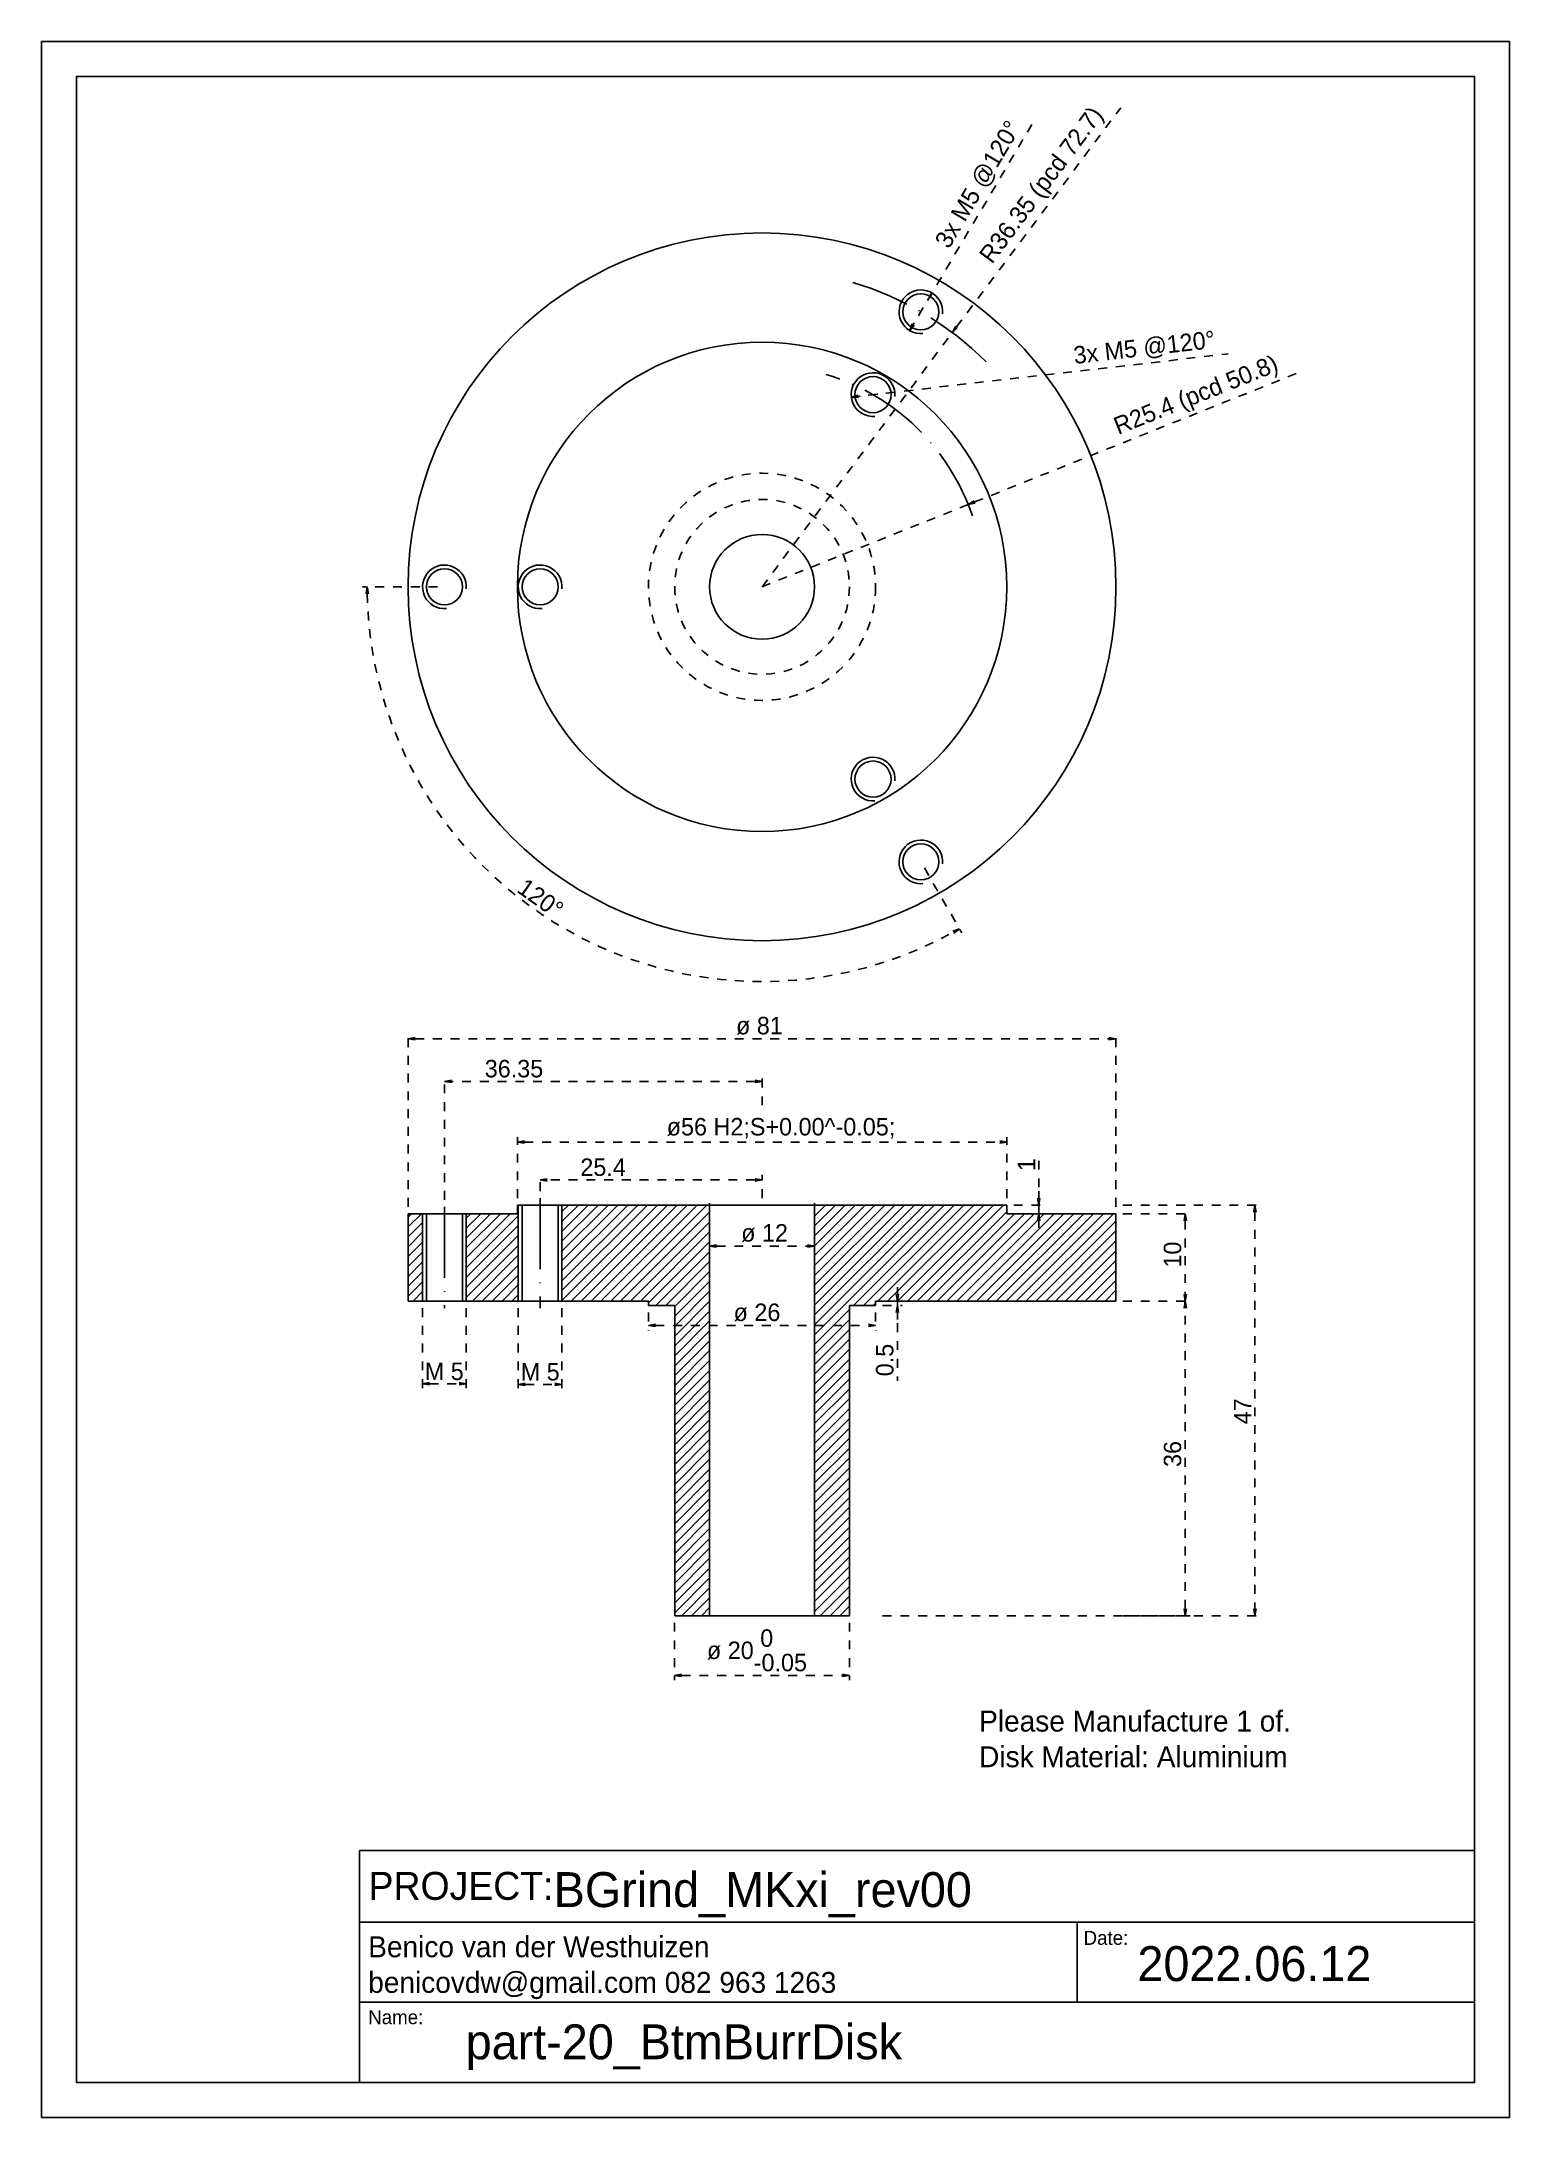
# Model space of a CAD drawing. Header units: millimetres. Extents: x 0 to 168, y 0 to 238.
import ezdxf

# ---------------------------------------------------------------- set-up
doc = ezdxf.new("R2010")
doc.units = ezdxf.units.MM
doc.linetypes.add('DASHDOT', pattern=[11.176, 8.128, -1.524, 0, -1.524])
doc.linetypes.add('DOT', pattern=[2.032, 1.016, -1.016])
for name, color, linetype in [('Axis', 5, 'DASHDOT'), ('Dimension', 5, 'DOT'), ('Hatch', 5, 'Continuous'), ('Outline', 7, 'Continuous')]:
    doc.layers.add(name, color=color, linetype=linetype)
doc.styles.add('VCDSTYLE10', font='Sans Serif.ttf')
doc.dimstyles.new('VCDDIMSTYLE01', dxfattribs={"dimtxt": 2, "dimasz": 0.8, "dimexe": 0.56, "dimexo": 0.8, "dimgap": 0.4, "dimtad": 1, "dimdsep": 46, "dimtxsty": 'VCDSTYLE10', "dimblk1": 'OPEN', "dimblk2": 'OPEN', "dimsah": 1, "dimcen": 0.09, "dimazin": 2, "dimtfac": 1, "dimtdec": 4, "dimtmove": 0, "dimatfit": 0, "dimfxl": 1, "dimtolj": 1, "dimtzin": 0, "dimarcsym": 0})

# ---------------------------------------------------------------- blocks, each defined once
blk = doc.blocks.new('_Open')
at = {"color": 0, "linetype": 'ByBlock', "lineweight": -2}
for p, q in [((-1, 0.166667), (0, 0)), ((-1, -0.166667), (0, 0)), ((0, 0), (-1, 0))]:
    blk.add_line(p, q, dxfattribs=at)
blk = doc.blocks.new('*D1')
at = {"layer": 'Defpoints', "color": 0}
for p in [(57.06, 107.31), (57.06, 105.23), (82.46, 104.43)]:
    blk.add_point(p, dxfattribs=at)
at = {"layer": 'Dimension', "color": 0, "lineweight": -2}
for p, q in [((57.06, 106.03), (57.06, 107.87)), ((81.66, 107.31), (57.86, 107.31)), ((82.46, 105.23), (82.46, 107.87))]:
    blk.add_line(p, q, dxfattribs=at)
at = {"layer": 'Dimension', "color": 0, "lineweight": -2, "xscale": 0.8, "yscale": 0.8, "zscale": 0.8, "rotation": 180}
blk.add_blockref('_Open', (57.06, 107.31), dxfattribs=at)
at = {"layer": 'Dimension', "color": 0, "lineweight": -2, "xscale": 0.8, "yscale": 0.8, "zscale": 0.8}
blk.add_blockref('_Open', (82.46, 107.31), dxfattribs=at)
at = {"layer": 'Dimension', "color": 0, "insert": (64.27, 108.75), "char_height": 2, "attachment_point": 5, "style": 'VCDSTYLE10'}
blk.add_mtext('\\A1;25.4', dxfattribs=at)
blk = doc.blocks.new('*D3')
at = {"layer": 'Defpoints', "color": 0}
for p in [(97.64, 197.47), (92.68, 196.9)]:
    blk.add_point(p, dxfattribs=at)
at = {"layer": 'Dimension', "color": 0, "lineweight": -2}
for p, q in [((92.68, 196.9), (135.8, 201.85)), ((97.64, 197.47), (92.68, 196.9))]:
    blk.add_line(p, q, dxfattribs=at)
at = {"layer": 'Dimension', "color": 0, "lineweight": -2, "xscale": 0.8, "yscale": 0.8, "zscale": 0.8, "rotation": 186.5456324667587}
blk.add_blockref('_Open', (92.68, 196.9), dxfattribs=at)
at = {"layer": 'Dimension', "color": 0, "insert": (126.22, 202.41), "char_height": 2, "attachment_point": 5, "rotation": 6.5456, "style": 'VCDSTYLE10'}
blk.add_mtext('\\A1;3x M5 @120°', dxfattribs=at)
blk = doc.blocks.new('*D4')
at = {"layer": 'Defpoints', "color": 0}
for p in [(106.05, 184.6), (82.46, 175.19)]:
    blk.add_point(p, dxfattribs=at)
at = {"layer": 'Dimension', "color": 0, "lineweight": -2}
for p, q in [((106.79, 184.9), (143.66, 199.62)), ((82.46, 175.19), (106.05, 184.6))]:
    blk.add_line(p, q, dxfattribs=at)
at = {"layer": 'Dimension', "color": 0, "lineweight": -2, "xscale": 0.8, "yscale": 0.8, "zscale": 0.8, "rotation": 201.7642331317823}
blk.add_blockref('_Open', (106.05, 184.6), dxfattribs=at)
at = {"layer": 'Dimension', "color": 0, "insert": (132.21, 196.91), "char_height": 2, "attachment_point": 5, "rotation": 21.7642, "style": 'VCDSTYLE10'}
blk.add_mtext('\\A1;R25.4 (pcd 50.8)', dxfattribs=at)
blk = doc.blocks.new('*D5')
at = {"layer": 'Defpoints', "color": 0}
for p in [(104.25, 204.29), (82.46, 175.19)]:
    blk.add_point(p, dxfattribs=at)
at = {"layer": 'Dimension', "color": 0, "lineweight": -2}
for p, q in [((104.73, 204.93), (123.51, 230.02)), ((82.46, 175.19), (104.25, 204.29))]:
    blk.add_line(p, q, dxfattribs=at)
at = {"layer": 'Dimension', "color": 0, "lineweight": -2, "xscale": 0.8, "yscale": 0.8, "zscale": 0.8, "rotation": 233.1794823087721}
blk.add_blockref('_Open', (104.25, 204.29), dxfattribs=at)
at = {"layer": 'Dimension', "color": 0, "insert": (114.63, 221.03), "char_height": 2, "attachment_point": 5, "rotation": 53.1795, "style": 'VCDSTYLE10'}
blk.add_mtext('\\A1;R36.35 (pcd 72.7)', dxfattribs=at)
blk = doc.blocks.new('*D6')
at = {"layer": 'Defpoints', "color": 0}
for p in [(101.91, 208.82), (99.36, 204.52)]:
    blk.add_point(p, dxfattribs=at)
at = {"layer": 'Dimension', "color": 0, "lineweight": -2}
for p, q in [((99.36, 204.52), (113.56, 228.47)), ((101.91, 208.82), (99.36, 204.52))]:
    blk.add_line(p, q, dxfattribs=at)
at = {"layer": 'Dimension', "color": 0, "lineweight": -2, "xscale": 0.8, "yscale": 0.8, "zscale": 0.8, "rotation": 239.3471188918412}
blk.add_blockref('_Open', (99.36, 204.52), dxfattribs=at)
at = {"layer": 'Dimension', "color": 0, "insert": (107.31, 221.18), "char_height": 2, "attachment_point": 5, "rotation": 59.3471, "style": 'VCDSTYLE10'}
blk.add_mtext('\\A1;3x M5 @120°', dxfattribs=at)
blk = doc.blocks.new('$AttrValue BenicoPriv')
at = {"style": 'VCDSTYLE10'}
blk.add_text('BGrind_MKxi_rev00', height=4, dxfattribs=at).set_placement((0, 0))
blk = doc.blocks.new('$AttrValue BenicoPriv(1)')
at = {"style": 'VCDSTYLE10'}
blk.add_text('2022.06.12', height=4, dxfattribs=at).set_placement((0, 0))
blk = doc.blocks.new('$AttrValue BenicoPriv(2)')
at = {"style": 'VCDSTYLE10'}
blk.add_text('part-20_BtmBurrDisk', height=4, dxfattribs=at).set_placement((0, 0))
blk = doc.blocks.new('*D10')
at = {"layer": 'Defpoints', "color": 0}
for p in [(110.46, 111.64), (54.46, 104.43), (110.46, 104.43)]:
    blk.add_point(p, dxfattribs=at)
at = {"layer": 'Dimension', "color": 0, "lineweight": -2}
for p, q in [((54.46, 105.23), (54.46, 112.2)), ((110.46, 105.23), (110.46, 112.2)), ((55.26, 111.64), (109.66, 111.64))]:
    blk.add_line(p, q, dxfattribs=at)
at = {"layer": 'Dimension', "color": 0, "lineweight": -2, "xscale": 0.8, "yscale": 0.8, "zscale": 0.8, "rotation": 180}
blk.add_blockref('_Open', (54.46, 111.64), dxfattribs=at)
at = {"layer": 'Dimension', "color": 0, "lineweight": -2, "xscale": 0.8, "yscale": 0.8, "zscale": 0.8}
blk.add_blockref('_Open', (110.46, 111.64), dxfattribs=at)
at = {"layer": 'Dimension', "color": 0, "insert": (84.63, 113.21), "char_height": 2, "attachment_point": 5, "style": 'VCDSTYLE10'}
blk.add_mtext('\\A1;ø56 {H2;S+0.00^ -0.05;}', dxfattribs=at)
blk = doc.blocks.new('*D11')
at = {"layer": 'Defpoints', "color": 0}
for p in [(46.11, 118.59), (82.46, 115.05), (46.11, 104.23)]:
    blk.add_point(p, dxfattribs=at)
at = {"layer": 'Dimension', "color": 0, "lineweight": -2}
for p, q in [((46.11, 105.03), (46.11, 119.15)), ((82.46, 115.85), (82.46, 119.15)), ((81.66, 118.59), (46.91, 118.59))]:
    blk.add_line(p, q, dxfattribs=at)
at = {"layer": 'Dimension', "color": 0, "lineweight": -2, "xscale": 0.8, "yscale": 0.8, "zscale": 0.8, "rotation": 180}
blk.add_blockref('_Open', (46.11, 118.59), dxfattribs=at)
at = {"layer": 'Dimension', "color": 0, "lineweight": -2, "xscale": 0.8, "yscale": 0.8, "zscale": 0.8}
blk.add_blockref('_Open', (82.46, 118.59), dxfattribs=at)
at = {"layer": 'Dimension', "color": 0, "insert": (54.07, 120.03), "char_height": 2, "attachment_point": 5, "style": 'VCDSTYLE10'}
blk.add_mtext('\\A1;36.35', dxfattribs=at)
blk = doc.blocks.new('*D12')
at = {"layer": 'Defpoints', "color": 0}
for p in [(122.96, 123.46), (41.96, 103.43), (122.96, 103.43)]:
    blk.add_point(p, dxfattribs=at)
at = {"layer": 'Dimension', "color": 0, "lineweight": -2}
for p, q in [((41.96, 104.23), (41.96, 124.02)), ((122.96, 104.23), (122.96, 124.02)), ((42.76, 123.46), (122.16, 123.46))]:
    blk.add_line(p, q, dxfattribs=at)
at = {"layer": 'Dimension', "color": 0, "lineweight": -2, "xscale": 0.8, "yscale": 0.8, "zscale": 0.8, "rotation": 180}
blk.add_blockref('_Open', (41.96, 123.46), dxfattribs=at)
at = {"layer": 'Dimension', "color": 0, "lineweight": -2, "xscale": 0.8, "yscale": 0.8, "zscale": 0.8}
blk.add_blockref('_Open', (122.96, 123.46), dxfattribs=at)
at = {"layer": 'Dimension', "color": 0, "insert": (82.16, 124.94), "char_height": 2, "attachment_point": 5, "style": 'VCDSTYLE10'}
blk.add_mtext('\\A1;ø 81', dxfattribs=at)
blk = doc.blocks.new('*D13')
at = {"layer": 'Defpoints', "color": 0}
for p in [(54.56, 93.43), (59.56, 93.43), (59.56, 83.91)]:
    blk.add_point(p, dxfattribs=at)
at = {"layer": 'Dimension', "color": 0, "lineweight": -2}
for p, q in [((54.56, 92.63), (54.56, 83.35)), ((59.56, 92.63), (59.56, 83.35)), ((55.36, 83.91), (58.76, 83.91))]:
    blk.add_line(p, q, dxfattribs=at)
at = {"layer": 'Dimension', "color": 0, "lineweight": -2, "xscale": 0.8, "yscale": 0.8, "zscale": 0.8, "rotation": 180}
blk.add_blockref('_Open', (54.56, 83.91), dxfattribs=at)
at = {"layer": 'Dimension', "color": 0, "lineweight": -2, "xscale": 0.8, "yscale": 0.8, "zscale": 0.8}
blk.add_blockref('_Open', (59.56, 83.91), dxfattribs=at)
at = {"layer": 'Dimension', "color": 0, "insert": (57.07, 85.33), "char_height": 2, "attachment_point": 5, "style": 'VCDSTYLE10'}
blk.add_mtext('\\A1;M 5', dxfattribs=at)
blk = doc.blocks.new('*D14')
at = {"layer": 'Defpoints', "color": 0}
for p in [(43.61, 93.43), (48.61, 93.43), (48.61, 83.97)]:
    blk.add_point(p, dxfattribs=at)
at = {"layer": 'Dimension', "color": 0, "lineweight": -2}
for p, q in [((43.61, 92.63), (43.61, 83.41)), ((48.61, 92.63), (48.61, 83.41)), ((44.41, 83.97), (47.81, 83.97))]:
    blk.add_line(p, q, dxfattribs=at)
at = {"layer": 'Dimension', "color": 0, "lineweight": -2, "xscale": 0.8, "yscale": 0.8, "zscale": 0.8, "rotation": 180}
blk.add_blockref('_Open', (43.61, 83.97), dxfattribs=at)
at = {"layer": 'Dimension', "color": 0, "lineweight": -2, "xscale": 0.8, "yscale": 0.8, "zscale": 0.8}
blk.add_blockref('_Open', (48.61, 83.97), dxfattribs=at)
at = {"layer": 'Dimension', "color": 0, "insert": (46.09, 85.39), "char_height": 2, "attachment_point": 5, "style": 'VCDSTYLE10'}
blk.add_mtext('\\A1;M 5', dxfattribs=at)
blk = doc.blocks.new('*D15')
at = {"layer": 'Defpoints', "color": 0}
for p in [(122.96, 104.43), (122.96, 57.43), (138.86, 57.43)]:
    blk.add_point(p, dxfattribs=at)
at = {"layer": 'Dimension', "color": 0, "lineweight": -2}
for p, q in [((123.76, 104.43), (139.42, 104.43)), ((138.86, 103.63), (138.86, 58.23)), ((123.76, 57.43), (139.42, 57.43))]:
    blk.add_line(p, q, dxfattribs=at)
at = {"layer": 'Dimension', "color": 0, "lineweight": -2, "xscale": 0.8, "yscale": 0.8, "zscale": 0.8}
for p, rotation in [((138.86, 104.43), 90), ((138.86, 57.43), 270)]:
    blk.add_blockref('_Open', p, dxfattribs=dict(at, rotation=rotation))
at = {"layer": 'Dimension', "color": 0, "insert": (137.46, 80.82), "char_height": 2, "attachment_point": 5, "rotation": 90, "style": 'VCDSTYLE10'}
blk.add_mtext('\\A1;47', dxfattribs=at)
blk = doc.blocks.new('*D16')
at = {"layer": 'Defpoints', "color": 0}
for p in [(110.46, 104.43), (110.46, 103.43), (114.12, 104.43)]:
    blk.add_point(p, dxfattribs=at)
at = {"layer": 'Dimension', "color": 0, "lineweight": -2}
for p, q in [((114.12, 104.43), (114.12, 110.05)), ((114.12, 105.23), (114.12, 106.03)), ((111.26, 104.43), (114.68, 104.43)), ((111.26, 103.43), (114.68, 103.43)), ((114.12, 103.43), (114.12, 104.43)), ((114.12, 102.63), (114.12, 101.83))]:
    blk.add_line(p, q, dxfattribs=at)
at = {"layer": 'Dimension', "color": 0, "lineweight": -2, "xscale": 0.8, "yscale": 0.8, "zscale": 0.8}
for p, rotation in [((114.12, 104.43), 270), ((114.12, 103.43), 90)]:
    blk.add_blockref('_Open', p, dxfattribs=dict(at, rotation=rotation))
at = {"layer": 'Dimension', "color": 0, "insert": (112.72, 109.06), "char_height": 2, "attachment_point": 5, "rotation": 90, "style": 'VCDSTYLE10'}
blk.add_mtext('\\A1;1', dxfattribs=at)
blk = doc.blocks.new('*D17')
at = {"layer": 'Defpoints', "color": 0}
for p in [(72.46, 57.43), (92.46, 57.43), (92.46, 50.6)]:
    blk.add_point(p, dxfattribs=at)
at = {"layer": 'Dimension', "color": 0, "lineweight": -2}
for p, q in [((72.46, 56.63), (72.46, 50.04)), ((92.46, 56.63), (92.46, 50.04)), ((73.26, 50.6), (91.66, 50.6))]:
    blk.add_line(p, q, dxfattribs=at)
at = {"layer": 'Dimension', "color": 0, "lineweight": -2, "xscale": 0.8, "yscale": 0.8, "zscale": 0.8, "rotation": 180}
blk.add_blockref('_Open', (72.46, 50.6), dxfattribs=at)
at = {"layer": 'Dimension', "color": 0, "lineweight": -2, "xscale": 0.8, "yscale": 0.8, "zscale": 0.8}
blk.add_blockref('_Open', (92.46, 50.6), dxfattribs=at)
at = {"layer": 'Dimension', "color": 0, "insert": (81.88, 53.47), "char_height": 2, "attachment_point": 5, "style": 'VCDSTYLE10'}
blk.add_mtext('\\A1;ø 20\\S 0^ -0.05;', dxfattribs=at)
blk = doc.blocks.new('*D18')
at = {"layer": 'Defpoints', "color": 0}
for p in [(76.46, 105.43), (88.46, 105.43), (88.46, 99.73)]:
    blk.add_point(p, dxfattribs=at)
at = {"layer": 'Dimension', "color": 0, "lineweight": -2}
for p, q in [((76.46, 104.63), (76.46, 99.17)), ((88.46, 104.63), (88.46, 99.17)), ((77.26, 99.73), (87.66, 99.73))]:
    blk.add_line(p, q, dxfattribs=at)
at = {"layer": 'Dimension', "color": 0, "lineweight": -2, "xscale": 0.8, "yscale": 0.8, "zscale": 0.8, "rotation": 180}
blk.add_blockref('_Open', (76.46, 99.73), dxfattribs=at)
at = {"layer": 'Dimension', "color": 0, "lineweight": -2, "xscale": 0.8, "yscale": 0.8, "zscale": 0.8}
blk.add_blockref('_Open', (88.46, 99.73), dxfattribs=at)
at = {"layer": 'Dimension', "color": 0, "insert": (82.75, 101.22), "char_height": 2, "attachment_point": 5, "style": 'VCDSTYLE10'}
blk.add_mtext('\\A1;ø 12', dxfattribs=at)
blk = doc.blocks.new('*D19')
at = {"layer": 'Defpoints', "color": 0}
for p in [(95.46, 92.93), (97.95, 92.93), (122.96, 93.43)]:
    blk.add_point(p, dxfattribs=at)
at = {"layer": 'Dimension', "color": 0, "lineweight": -2}
for p, q in [((96.26, 92.93), (98.51, 92.93)), ((122.16, 93.43), (97.39, 93.43)), ((97.95, 94.23), (97.95, 95.03)), ((97.95, 93.43), (97.95, 92.93)), ((97.95, 92.93), (97.95, 84.33)), ((97.95, 92.13), (97.95, 91.33))]:
    blk.add_line(p, q, dxfattribs=at)
at = {"layer": 'Dimension', "color": 0, "lineweight": -2, "xscale": 0.8, "yscale": 0.8, "zscale": 0.8}
for p, rotation in [((97.95, 93.43), 270), ((97.95, 92.93), 90)]:
    blk.add_blockref('_Open', p, dxfattribs=dict(at, rotation=rotation))
at = {"layer": 'Dimension', "color": 0, "insert": (96.51, 86.69), "char_height": 2, "attachment_point": 5, "rotation": 90, "style": 'VCDSTYLE10'}
blk.add_mtext('\\A1;0.5', dxfattribs=at)
blk = doc.blocks.new('*D20')
at = {"layer": 'Defpoints', "color": 0}
for p in [(69.46, 92.93), (95.46, 92.93), (95.46, 90.65)]:
    blk.add_point(p, dxfattribs=at)
at = {"layer": 'Dimension', "color": 0, "lineweight": -2}
for p, q in [((69.46, 92.13), (69.46, 90.09)), ((70.26, 90.65), (94.66, 90.65)), ((95.46, 92.13), (95.46, 90.09))]:
    blk.add_line(p, q, dxfattribs=at)
at = {"layer": 'Dimension', "color": 0, "lineweight": -2, "xscale": 0.8, "yscale": 0.8, "zscale": 0.8, "rotation": 180}
blk.add_blockref('_Open', (69.46, 90.65), dxfattribs=at)
at = {"layer": 'Dimension', "color": 0, "lineweight": -2, "xscale": 0.8, "yscale": 0.8, "zscale": 0.8}
blk.add_blockref('_Open', (95.46, 90.65), dxfattribs=at)
at = {"layer": 'Dimension', "color": 0, "insert": (81.88, 92.13), "char_height": 2, "attachment_point": 5, "style": 'VCDSTYLE10'}
blk.add_mtext('\\A1;ø 26', dxfattribs=at)
blk = doc.blocks.new('*D21')
at = {"layer": 'Defpoints', "color": 0}
for p in [(46.11, 175.19), (82.46, 175.19), (82.46, 175.19), (100.64, 143.71), (74.62, 130.69)]:
    blk.add_point(p, dxfattribs=at)
at = {"layer": 'Dimension', "color": 0, "lineweight": -2}
for p, q in [((45.31, 175.19), (36.72, 175.19)), ((101.04, 143.01), (105.33, 135.57))]:
    blk.add_line(p, q, dxfattribs=at)
blk.add_arc((82.46, 175.19), 45.18, 181.0146, 298.9854, dxfattribs=at)
at = {"layer": 'Dimension', "color": 0, "lineweight": -2, "xscale": 0.8, "yscale": 0.8, "zscale": 0.8}
for p, rotation in [((37.28, 175.19), 90.50727542726229), ((105.05, 136.06), 29.49272457273781)]:
    blk.add_blockref('_Open', p, dxfattribs=dict(at, rotation=rotation))
at = {"layer": 'Dimension', "color": 0, "insert": (57.12, 139.53), "char_height": 2, "attachment_point": 5, "rotation": 324.6039, "style": 'VCDSTYLE10'}
blk.add_mtext('\\A1;120%%d', dxfattribs=at)
blk = doc.blocks.new('*D22')
at = {"layer": 'Defpoints', "color": 0}
for p in [(122.96, 93.43), (130.89, 93.43), (95.46, 57.43)]:
    blk.add_point(p, dxfattribs=at)
at = {"layer": 'Dimension', "color": 0, "lineweight": -2}
for p, q in [((123.76, 93.43), (131.45, 93.43)), ((130.89, 58.23), (130.89, 92.63)), ((96.26, 57.43), (131.45, 57.43))]:
    blk.add_line(p, q, dxfattribs=at)
at = {"layer": 'Dimension', "color": 0, "lineweight": -2, "xscale": 0.8, "yscale": 0.8, "zscale": 0.8}
for p, rotation in [((130.89, 93.43), 90), ((130.89, 57.43), 270)]:
    blk.add_blockref('_Open', p, dxfattribs=dict(at, rotation=rotation))
at = {"layer": 'Dimension', "color": 0, "insert": (129.45, 75.94), "char_height": 2, "attachment_point": 5, "rotation": 90, "style": 'VCDSTYLE10'}
blk.add_mtext('\\A1;36', dxfattribs=at)
blk = doc.blocks.new('*D23')
at = {"layer": 'Defpoints', "color": 0}
for p in [(122.96, 103.43), (122.96, 93.43), (130.89, 93.43)]:
    blk.add_point(p, dxfattribs=at)
at = {"layer": 'Dimension', "color": 0, "lineweight": -2}
for p, q in [((123.76, 103.43), (131.45, 103.43)), ((130.89, 102.63), (130.89, 94.23)), ((123.76, 93.43), (131.45, 93.43))]:
    blk.add_line(p, q, dxfattribs=at)
at = {"layer": 'Dimension', "color": 0, "lineweight": -2, "xscale": 0.8, "yscale": 0.8, "zscale": 0.8}
for p, rotation in [((130.89, 103.43), 90), ((130.89, 93.43), 270)]:
    blk.add_blockref('_Open', p, dxfattribs=dict(at, rotation=rotation))
at = {"layer": 'Dimension', "color": 0, "insert": (129.45, 98.76), "char_height": 2, "attachment_point": 5, "rotation": 90, "style": 'VCDSTYLE10'}
blk.add_mtext('\\A1;10', dxfattribs=at)
blk = doc.blocks.new('$TitleBlock BenicoPriv')
at = {"layer": 'Outline', "color": 2}
for p, q in [((-127.59, 18.37), (0, 18.37)), ((-45.47, 18.37), (-45.47, 9.19)), ((-127.59, 9.19), (0, 9.19))]:
    blk.add_line(p, q, dxfattribs=at)
blk.add_lwpolyline([(0, 0), (-127.59, 0), (-127.59, 26.54), (0, 26.54), (0, 0)], dxfattribs=at)
at = {"layer": 'Outline', "style": 'VCDSTYLE10'}
for s, height, p in [('PROJECT: ', 3.2, (-126.57, 20.91)), ('Benico van der Westhuizen', 2.4, (-126.61, 14.34)), ('Date:', 1.6, (-44.74, 15.76)), ('benicovdw@gmail.com 082 963 1263', 2.4, (-126.61, 10.26)), ('Name:', 1.6, (-126.61, 6.68))]:
    blk.add_text(s, height=height, dxfattribs=at).set_placement(p)
blk = doc.blocks.new('Sheet Border')
at = {"layer": 'Outline', "color": 2}
for points in [[(0, 0), (168, 0), (168, 237.6), (0, 237.6), (0, 0)], [(4, 4), (164, 4), (164, 233.6), (4, 233.6), (4, 4)]]:
    blk.add_lwpolyline(points, dxfattribs=at)

msp = doc.modelspace()

# ---------------------------------------------------------------- hatches: boundary and pattern name
at = {"layer": 'Hatch'}
h = msp.add_hatch(dxfattribs=at)
h.set_pattern_fill('_USER', color=256, style=0, pattern_type=0)
h.set_pattern_definition([(45, (0, 0), (-0.5656854, 0.5656854), [])])
h.paths.add_polyline_path([(88.461, 104.433), (88.461, 93.433), (88.461, 92.933), (88.461, 57.433), (92.461, 57.433), (92.461, 92.933), (95.461, 92.933), (95.461, 93.433), (122.961, 93.433), (122.961, 103.433), (110.461, 103.433), (110.461, 104.433)])
h.paths.add_polyline_path([(59.561, 93.433), (59.561, 104.433), (76.461, 104.433), (76.461, 93.433), (76.461, 92.933), (76.461, 57.433), (72.461, 57.433), (72.461, 92.933), (69.461, 92.933), (69.461, 93.433)])
h.paths.add_polyline_path([(48.611, 93.433), (48.611, 103.433), (54.461, 103.433), (54.461, 104.433), (54.561, 104.433), (54.561, 93.433)])
h.paths.add_polyline_path([(41.961, 93.433), (41.961, 103.433), (43.611, 103.433), (43.611, 93.433)])

# ---------------------------------------------------------------- linework, layer by layer
at = {"color": 2}
for p, q in [((43.611, 103.433), (41.961, 103.433)), ((41.961, 93.433), (41.961, 103.433)), ((44.044, 103.433), (43.611, 103.433)), ((44.044, 103.433), (44.044, 93.433)), ((48.178, 103.433), (44.044, 103.433)), ((48.178, 103.433), (48.178, 93.433)), ((48.611, 103.433), (48.178, 103.433)), ((54.461, 103.433), (48.611, 103.433)), ((54.461, 104.433), (54.461, 103.433)), ((54.561, 104.433), (54.461, 104.433)), ((54.994, 104.433), (54.561, 104.433)), ((54.994, 104.433), (54.994, 93.433)), ((59.128, 104.433), (54.994, 104.433)), ((59.128, 104.433), (59.128, 93.433)), ((59.561, 104.433), (59.128, 104.433)), ((76.461, 104.433), (59.561, 104.433)), ((88.461, 104.433), (76.461, 104.433)), ((76.461, 104.433), (76.461, 93.433)), ((110.461, 104.433), (88.461, 104.433)), ((88.461, 104.433), (88.461, 93.433)), ((110.461, 104.433), (110.461, 103.433)), ((122.961, 103.433), (110.461, 103.433)), ((122.961, 93.433), (122.961, 103.433)), ((41.961, 93.433), (43.611, 93.433)), ((43.611, 93.433), (44.044, 93.433)), ((44.044, 93.433), (48.178, 93.433)), ((48.178, 93.433), (48.611, 93.433)), ((48.611, 93.433), (54.561, 93.433)), ((54.561, 93.433), (54.994, 93.433)), ((54.994, 93.433), (59.128, 93.433)), ((59.128, 93.433), (59.561, 93.433)), ((59.561, 93.433), (69.461, 93.433)), ((69.461, 93.433), (69.461, 92.933)), ((69.461, 92.933), (72.461, 92.933)), ((72.461, 92.933), (72.461, 57.433)), ((76.461, 92.933), (76.461, 93.433)), ((76.461, 57.433), (76.461, 92.933)), ((88.461, 92.933), (88.461, 93.433)), ((88.461, 57.433), (88.461, 92.933)), ((92.461, 92.933), (95.461, 92.933)), ((92.461, 92.933), (92.461, 57.433)), ((95.461, 93.433), (122.961, 93.433)), ((95.461, 93.433), (95.461, 92.933)), ((72.461, 57.433), (76.461, 57.433)), ((76.461, 57.433), (88.461, 57.433)), ((88.461, 57.433), (92.461, 57.433))]:
    msp.add_line(p, q, dxfattribs=at)
at = {"color": 6}
for p, q in [((43.611, 93.433), (43.611, 103.433)), ((48.611, 93.433), (48.611, 103.433)), ((54.561, 93.433), (54.561, 104.433)), ((59.561, 93.433), (59.561, 104.433))]:
    msp.add_line(p, q, dxfattribs=at)
at = {"color": 2}
for centre, radius in [((82.461, 175.186), 40.5), ((100.636, 206.666), 2.067), ((82.461, 175.186), 28), ((95.161, 197.183), 2.067), ((82.461, 175.186), 6), ((46.111, 175.186), 2.067), ((57.061, 175.186), 2.067), ((95.161, 153.189), 2.067), ((100.636, 143.706), 2.067)]:
    msp.add_circle(centre, radius, dxfattribs=at)
at = {"color": 6, "linetype": 'DOT'}
for radius in [13, 10]:
    msp.add_circle((82.461, 175.186), radius, dxfattribs=at)
at = {"color": 6}
for centre in [(100.636, 206.666), (95.161, 197.183), (46.111, 175.186), (57.061, 175.186), (95.161, 153.189), (100.636, 143.706)]:
    msp.add_arc(centre, 2.5, 355, 275, dxfattribs=at)
at = {"layer": 'Axis'}
for p, q in [((57.061, 105.233), (57.061, 92.633)), ((46.111, 104.233), (46.111, 92.633))]:
    msp.add_line(p, q, dxfattribs=at)
at = {"layer": 'Dimension', "linetype": 'DASHDOT'}
for radius, start, end in [(36.35, 45.09862, 73.4166), (25.4, 18.63209, 73.16973)]:
    msp.add_arc((82.461, 175.186), radius, start, end, dxfattribs=at)

# ---------------------------------------------------------------- block references
at = {"layer": 'Dimension'}
for name, p in [('$AttrValue BenicoPriv', (58.612, 24.08)), ('$AttrValue BenicoPriv(1)', (125.422, 15.609)), ('$AttrValue BenicoPriv(2)', (48.543, 6.659))]:
    msp.add_blockref(name, p, dxfattribs=at)
at = {"layer": 'Outline'}
for name, p in [('Sheet Border', (0, 0)), ('$TitleBlock BenicoPriv', (164, 4))]:
    msp.add_blockref(name, p, dxfattribs=at)

# ---------------------------------------------------------------- texts
at = {"layer": 'Outline', "style": 'VCDSTYLE10'}
for s, p in [('Please Manufacture 1 of.', (107.303, 44.167)), ('Disk Material: Aluminium', (107.303, 40.087))]:
    msp.add_text(s, height=2.4, dxfattribs=at).set_placement(p)

# ---------------------------------------------------------------- dimensions: what is measured, and where the dimension line sits
at = {"layer": 'Dimension'}
for mpoint, text, picture, middle in [((104.246, 204.285), 'R36.35 (pcd 72.7)', '*D5', (116.009, 219.998)), ((106.05, 184.604), 'R25.4 (pcd 50.8)', '*D4', (132.854, 195.306))]:
    dim = msp.add_radius_dim(center=(82.461, 175.186), mpoint=mpoint, text=text, dimstyle='VCDDIMSTYLE01', override={"dimpost": 'R <>'}, dxfattribs=at)
    dim.commit()
    dim.dimension.update_dxf_attribs({"geometry": picture, "text_midpoint": middle, "dimtype": 164})
for p1, p2, picture, middle in [((101.911, 208.817), (99.361, 204.516), '*D6', (108.735, 220.332)), ((97.645, 197.468), (92.677, 196.899), '*D3', (126.405, 200.769))]:
    dim = msp.add_diameter_dim_2p(p1=p1, p2=p2, text='3x M5 @120°', dimstyle='VCDDIMSTYLE01', override={"dimpost": 'M <>'}, dxfattribs=at)
    dim.commit()
    dim.dimension.update_dxf_attribs({"geometry": picture, "text_midpoint": middle, "dimtype": 163})
dim = msp.add_angular_dim_2l(base=(74.616, 130.693), line1=((82.461, 175.186), (46.111, 175.186)), line2=((82.461, 175.186), (100.636, 143.706)), dimstyle='VCDDIMSTYLE01', dxfattribs=at)
dim.commit()
dim.dimension.update_dxf_attribs({"geometry": '*D21', "text_midpoint": (56.292, 138.357), "dimtype": 162})
for base, p1, p2, override, picture, middle in [((122.961, 123.462), (41.961, 103.433), (122.961, 103.433), {"dimpost": 'ø <>'}, '*D12', (82.162, 123.462)), ((88.461, 99.735), (76.461, 105.433), (88.461, 105.433), {"dimpost": 'ø <>'}, '*D18', (82.751, 99.735)), ((95.461, 90.65), (69.461, 92.933), (95.461, 92.933), {"dimpost": 'ø <>'}, '*D20', (81.884, 90.65)), ((92.461, 50.595), (72.461, 57.433), (92.461, 57.433), {"dimpost": 'ø <>', "dimtol": 1, "dimtm": 0.05, "dimtdec": 5, "dimtzin": 8}, '*D17', (81.88, 50.595))]:
    dim = msp.add_linear_dim(base=base, p1=p1, p2=p2, dimstyle='VCDDIMSTYLE01', override=override, dxfattribs=at)
    dim.commit()
    dim.dimension.update_dxf_attribs({"geometry": picture, "text_midpoint": middle, "dimtype": 160})
for base, p1, p2, picture, middle in [((46.111, 118.588), (82.461, 115.046), (46.111, 104.233), '*D11', (54.074, 118.588)), ((57.061, 107.311), (82.461, 104.433), (57.061, 105.233), '*D1', (64.266, 107.311))]:
    dim = msp.add_linear_dim(base=base, p1=p1, p2=p2, dimstyle='VCDDIMSTYLE01', dxfattribs=at)
    dim.commit()
    dim.dimension.update_dxf_attribs({"geometry": picture, "text_midpoint": middle, "dimtype": 160})
for base, p1, p2, text, override, picture, middle in [((110.461, 111.635), (54.461, 104.433), (110.461, 104.433), 'ø56 {H2;S+0.00^ -0.05;}', {"dimpost": 'ø <>'}, '*D10', (84.63, 111.635)), ((48.611, 83.972), (43.611, 93.433), (48.611, 93.433), 'M 5', {"dimpost": 'M <>'}, '*D14', (46.091, 83.972)), ((59.561, 83.912), (54.561, 93.433), (59.561, 93.433), 'M 5', {"dimpost": 'M <>'}, '*D13', (57.072, 83.912))]:
    dim = msp.add_linear_dim(base=base, p1=p1, p2=p2, text=text, dimstyle='VCDDIMSTYLE01', override=override, dxfattribs=at)
    dim.commit()
    dim.dimension.update_dxf_attribs({"geometry": picture, "text_midpoint": middle, "dimtype": 160})
for base, p1, p2, picture, middle in [((114.12, 104.433), (110.461, 103.433), (110.461, 104.433), '*D16', (114.12, 109.058)), ((138.865, 57.433), (122.961, 104.433), (122.961, 57.433), '*D15', (138.865, 80.819)), ((130.89, 93.433), (122.961, 103.433), (122.961, 93.433), '*D23', (130.89, 98.761)), ((97.946, 92.933), (122.961, 93.433), (95.461, 92.933), '*D19', (97.946, 86.694)), ((130.89, 93.433), (95.461, 57.433), (122.961, 93.433), '*D22', (130.89, 75.938))]:
    dim = msp.add_linear_dim(base=base, p1=p1, p2=p2, angle=90, dimstyle='VCDDIMSTYLE01', dxfattribs=at)
    dim.commit()
    dim.dimension.update_dxf_attribs({"geometry": picture, "text_midpoint": middle, "dimtype": 160})

doc.saveas('drawing.dxf')
